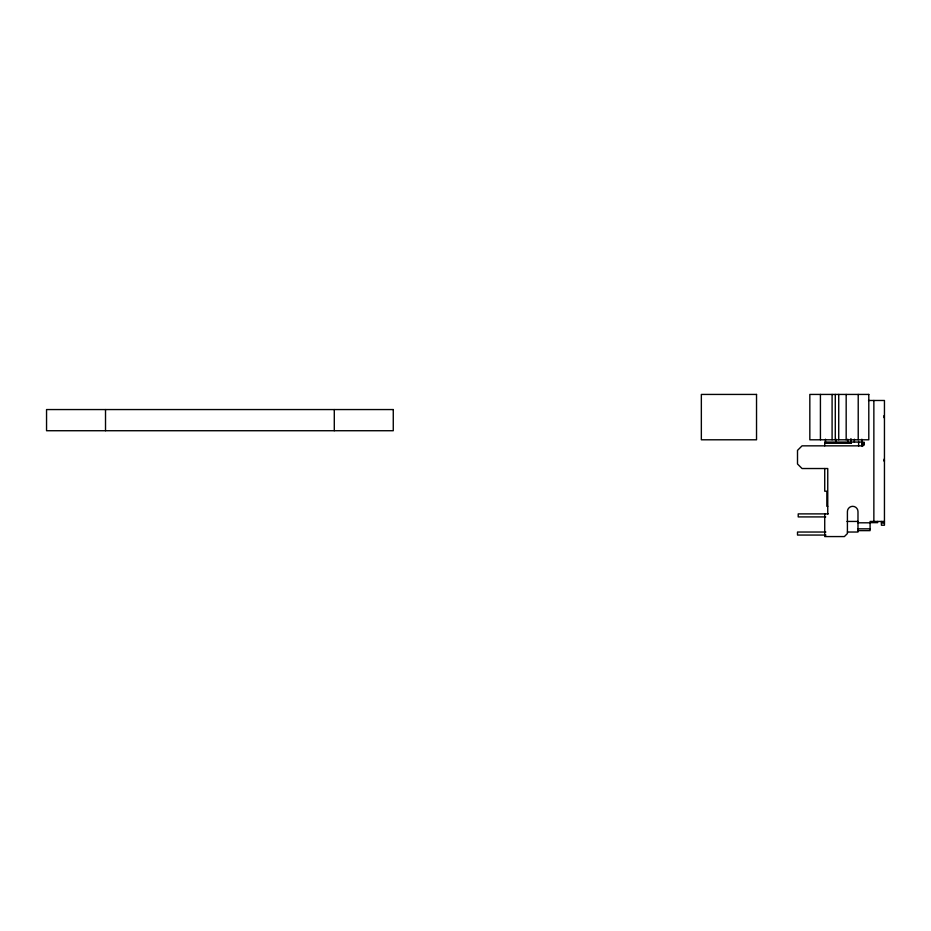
<?xml version="1.0" encoding="UTF-8"?>
<svg xmlns="http://www.w3.org/2000/svg" width="931" height="931" viewBox="0 0 931 931"><rect width="100%" height="100%" fill="white"/><g stroke="black" fill="none" stroke-linecap="round" stroke-linejoin="round"><path stroke-width="1.4" d="M883.973 417.658L884.008 415.598M868.518 400.481L884.45 400.481L884.45 525.224L881.424 525.224L881.424 521.476M824.726 443.272L851.365 443.272L851.365 442.062L862.153 442.062A1.885 1.885 0 0 1 864.038 443.959A1.885 1.885 0 0 1 862.153 445.844L802.045 445.844L797.506 450.383L797.506 463.987L802.045 468.526L827.752 468.526L827.752 513.889M883.868 460.961L884.45 460.961L883.996 459.251M827.752 506.324L826.844 506.324L826.844 491.207L824.726 491.207L824.726 468.526M828.264 513.889L798.216 513.889L798.216 516.914L825.716 516.914M846.989 521.441L857.986 521.441M884.45 521.441L870.089 521.441L870.089 530.635L857.986 530.635M870.438 522.652L877.642 522.652L877.642 521.441M857.986 522.803L870.089 522.803M881.424 522.954L884.45 522.954M857.986 528.82L870.089 528.82M825.855 532.032L797.506 532.032L797.506 535.057L825.972 535.057M847.408 532.032L857.986 532.032L857.986 511.619A5.295 5.295 0 0 0 852.691 506.324A5.295 5.295 0 0 0 847.408 511.619L847.408 533.544L844.382 536.57L824.726 536.57L824.726 513.889M824.726 445.844L824.726 442.062L849.863 442.062A5.039 3.573 -0.1 0 1 850.934 442.842L851.365 443.272M873.86 400.481L873.86 521.441M864.038 442.109L864.038 444.995M862.525 442.109L862.525 446.426M861.827 439.199L861.827 445.844M858.626 441.806L858.626 446.135M858.219 394.43L858.219 439.793M854.379 439.199L854.379 442.062M850.934 438.606L850.934 442.842M847.734 439.199L847.734 442.062M846.174 394.43L846.174 439.793M838.726 394.43L838.726 439.793M836.061 439.199L836.061 442.062M835.282 394.43L835.282 439.793M832.093 394.43L832.093 439.793M825.483 439.199L825.483 442.062M820.42 394.43L820.42 439.793M334.287 409.559L334.287 430.727M105.517 409.559L105.517 430.727M756.531 394.43L701.346 394.43L701.346 439.793L756.531 439.793L756.531 394.43M868.798 394.43L809.83 394.43L809.83 439.793L868.798 439.793L868.798 394.43M393.266 409.559L46.55 409.559L46.55 430.727L393.266 430.727L393.266 409.559"/></g></svg>
